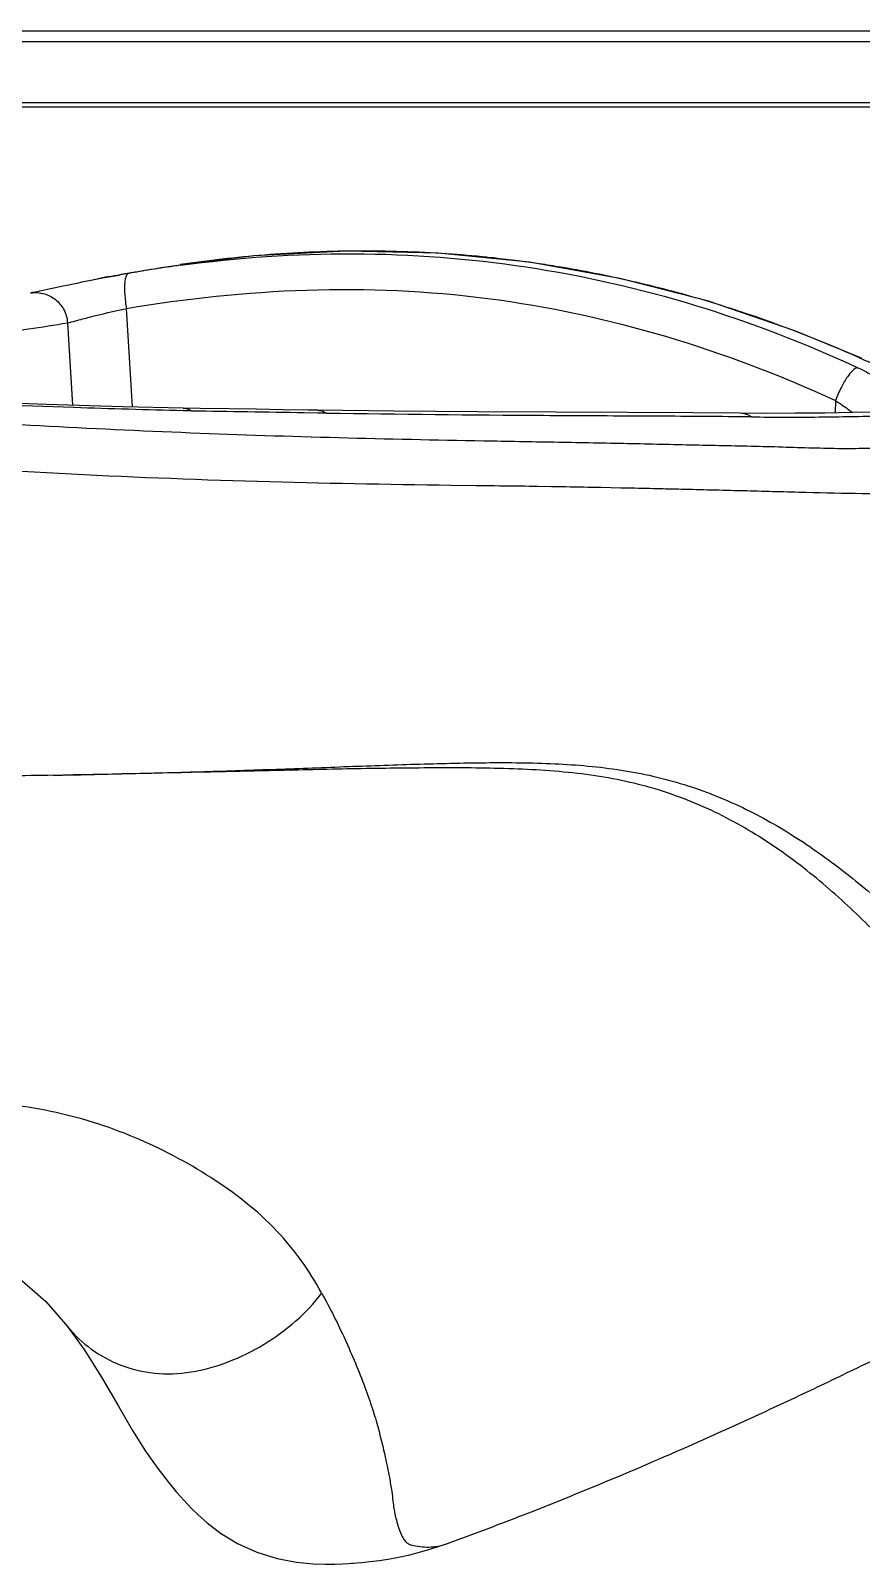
# Model space of a CAD drawing. Header units: millimetres. Extents: x -73584 to -37571, y -61249 to -50748.
# Drawn here: x -54441.82 to -54424.94, y -59255.7 to -59224.52 of the extents above; entities that cross this region are included whole.
import ezdxf

# ---------------------------------------------------------------- set-up
doc = ezdxf.new("R2010")
doc.units = ezdxf.units.MM
doc.header["$LTSCALE"] = 200
doc.layers.add('DIM', color=3, linetype='Continuous')
doc.layers.add('LAY0001_1', color=7, linetype='Continuous')

# ---------------------------------------------------------------- blocks, each defined once
blk = doc.blocks.new('12586')
at = {"color": 7, "linetype": 'Continuous'}
for p, q in [((-40059.275, -54898.156), (-40007.193, -54898.157)), ((-40040.679, -54898.375), (-40007.193, -54898.375)), ((-40007.193, -54899.626), (-40040.679, -54899.625)), ((-40040.679, -54899.705), (-40007.193, -54899.705))]:
    blk.add_line(p, q, dxfattribs=at)
at = {"layer": 'LAY0001_1', "color": 7, "linetype": 'Continuous'}
for p, q in [((-40026.151, -54902.913), (-40026.153, -54902.913)), ((-40027.495, -54903.143), (-40027.567, -54903.157)), ((-40027.564, -54903.156), (-40027.477, -54903.14)), ((-40027.431, -54903.131), (-40027.495, -54903.143)), ((-40027.477, -54903.14), (-40027.43, -54903.131)), ((-40027.431, -54903.131), (-40027.394, -54903.123)), ((-40027.12, -54905.805), (-40027.245, -54903.802)), ((-40028.442, -54904.095), (-40028.337, -54905.771)), ((-40012.313, -54904.811), (-40012.347, -54904.809)), ((-40012.836, -54905.676), (-40012.845, -54905.925)), ((-40012.836, -54905.676), (-40012.845, -54905.925)), ((-40025.919, -54905.886), (-40026.091, -54905.881)), ((-40025.919, -54905.886), (-40026.091, -54905.882)), ((-40023.36, -54905.931), (-40023.634, -54905.926)), ((-40023.181, -54905.934), (-40023.634, -54905.926)), ((-40023.181, -54905.934), (-40023.36, -54905.931)), ((-40014.547, -54906.008), (-40014.771, -54906.006)), ((-40020.644, -54907.394), (-40020.135, -54907.4)), ((-40019.059, -54907.415), (-40018.896, -54907.417)), ((-40019.056, -54907.414), (-40018.894, -54907.417)), ((-40018.894, -54907.417), (-40018.607, -54907.421)), ((-40018.607, -54907.421), (-40018.558, -54907.422)), ((-40018.607, -54907.421), (-40018.559, -54907.422)), ((-40017.598, -54907.439), (-40017.201, -54907.447)), ((-40014.742, -54907.505), (-40014.647, -54907.507)), ((-40014.742, -54907.506), (-40014.649, -54907.508)), ((-40029.468, -54923.478), (-40028.88, -54923.989)), ((-40028.88, -54923.989), (-40028.88, -54923.989)), ((-40028.88, -54923.989), (-40028.435, -54924.507)), ((-40028.448, -54924.49), (-40028.435, -54924.507)), ((-40020.907, -54928.976), (-40020.779, -54928.932))]:
    blk.add_line(p, q, dxfattribs=at)
for points in [[(-40012.313, -54904.811), (-40013.661, -54904.255), (-40015.419, -54903.657), (-40017.22, -54903.192), (-40019.053, -54902.865), (-40020.908, -54902.68), (-40022.776, -54902.639), (-40024.647, -54902.736), (-40026.151, -54902.913)], [(-40027.81, -54903.204), (-40027.926, -54903.227), (-40028.039, -54903.249), (-40028.148, -54903.272), (-40028.253, -54903.293), (-40028.353, -54903.314), (-40028.448, -54903.334), (-40028.538, -54903.353), (-40028.623, -54903.372), (-40028.844, -54903.419)], [(-40027.477, -54903.14), (-40027.569, -54903.157), (-40027.691, -54903.18), (-40027.81, -54903.204)], [(-40027.754, -54903.187), (-40027.754, -54903.188), (-40027.754, -54903.189), (-40027.755, -54903.19), (-40027.753, -54903.191), (-40027.755, -54903.193)], [(-40027.754, -54903.184), (-40027.754, -54903.185), (-40027.754, -54903.185), (-40027.754, -54903.186), (-40027.754, -54903.186), (-40027.754, -54903.187)], [(-40029.173, -54903.487), (-40029.183, -54903.488), (-40029.188, -54903.489)], [(-40028.844, -54903.419), (-40028.906, -54903.432), (-40028.962, -54903.444), (-40029.012, -54903.454), (-40029.056, -54903.463), (-40029.093, -54903.471), (-40029.125, -54903.477), (-40029.15, -54903.482), (-40029.169, -54903.486), (-40029.173, -54903.487)], [(-40026.09, -54905.829), (-40027.317, -54905.801), (-40028.871, -54905.755), (-40030.461, -54905.696), (-40032.086, -54905.623), (-40033.745, -54905.535)], [(-40023.357, -54905.874), (-40023.553, -54905.87), (-40024.063, -54905.861), (-40024.598, -54905.852), (-40025.158, -54905.843), (-40025.744, -54905.834), (-40026.09, -54905.829)], [(-40014.776, -54905.933), (-40015.737, -54905.924), (-40017.066, -54905.918), (-40018.524, -54905.912), (-40020.106, -54905.903), (-40021.809, -54905.89), (-40023.359, -54905.874)], [(-40011.709, -54905.905), (-40011.98, -54905.909), (-40012.493, -54905.919), (-40013.053, -54905.929), (-40013.655, -54905.935), (-40014.299, -54905.937), (-40014.777, -54905.933)], [(-40028.448, -54924.49), (-40028.092, -54924.985), (-40027.729, -54925.566), (-40027.408, -54926.122), (-40027.122, -54926.613), (-40026.856, -54927.036), (-40026.609, -54927.389), (-40026.399, -54927.66), (-40026.23, -54927.859), (-40026.14, -54927.962), (-40026.078, -54928.031), (-40026.006, -54928.109), (-40025.916, -54928.205), (-40025.787, -54928.332), (-40025.604, -54928.495), (-40025.33, -54928.705), (-40024.99, -54928.913), (-40024.593, -54929.091), (-40024.178, -54929.219), (-40023.791, -54929.293), (-40023.452, -54929.327), (-40023.203, -54929.335), (-40023.011, -54929.333), (-40022.851, -54929.326), (-40022.733, -54929.318), (-40022.674, -54929.313), (-40022.629, -54929.309), (-40022.56, -54929.304), (-40022.459, -54929.296), (-40022.296, -54929.28), (-40022.102, -54929.255), (-40021.894, -54929.223), (-40021.682, -54929.182), (-40021.486, -54929.139), (-40021.288, -54929.089), (-40021.079, -54929.03), (-40020.909, -54928.976)]]:
    blk.add_lwpolyline(points, dxfattribs=at)
for centre, radius, start, end in [((-40022.489, -54929.904), 27.225, 97.7263, 99.9665), ((-40022.295, -54929.283), 26.651, 94.6136, 98.3234), ((-40022.37, -54928.406), 25.771, 92.5918, 94.6042), ((-40022.399, -54927.754), 25.118, 90.3892, 92.5925), ((-40022.404, -54927.237), 24.6, 88.2201, 90.3858), ((-40022.398, -54927.031), 24.394, 86.0981, 88.2197), ((-40022.384, -54926.828), 24.191, 84.1441, 86.0978), ((-40022.36, -54926.598), 23.959, 81.7075, 84.1447), ((-40022.347, -54926.497), 23.858, 80.6523, 81.7046), ((-40020.154, -54934.196), 31.929, 103.7713, 104.0635), ((-40027.515, -54904.167), 1.011, 91.908, 95.0503), ((-40023.075, -54926.725), 23.992, 99.9008, 100.4586), ((-40023.49, -54923.03), 20.285, 100.8582, 101.0968), ((-40023.168, -54924.707), 21.993, 100.4013, 100.8586), ((-40022.397, -54926.787), 24.152, 77.075, 80.647), ((-40022.454, -54927.043), 24.414, 76.086, 77.0795), ((-40022.51, -54927.265), 24.644, 72.6281, 76.0822), ((-40024.255, -54903.306), 3.031, 186.8757, 189.4228), ((-40022.587, -54927.513), 24.903, 71.736, 72.6307), ((-40022.916, -54928.462), 25.907, 65.9245, 71.7031), ((-39969.461, -54807.296), 106.527, 246.26018, 246.46309), ((-40041.666, -55966.054), 1060.282, 89.025559, 89.148746)]:
    blk.add_arc(centre, radius, start, end, dxfattribs=at)
for points, knots in [([(-40027.139, -54903.075), (-40027.067, -54903.062), (-40026.739, -54903.003), (-40026.41, -54902.951), (-40026.153, -54902.913)], [0, 0, 0, 0, 0.218848, 1, 1, 1, 1]), ([(-40026.149, -54902.926), (-40024.985, -54902.768), (-40022.633, -54902.606), (-40019.107, -54902.872), (-40015.655, -54903.661), (-40013.452, -54904.512), (-40012.383, -54905.007)], [0, 0, 0, 0, 0.24977, 0.499465, 0.749462, 1, 1, 1, 1]), ([(-40027.604, -54903.16), (-40027.617, -54903.161), (-40027.668, -54903.166), (-40027.718, -54903.175), (-40027.754, -54903.184)], [0, 0, 0, 0, 0.255737, 1, 1, 1, 1]), ([(-40027.201, -54903.09), (-40027.226, -54903.095), (-40027.255, -54903.148), (-40027.272, -54903.223), (-40027.278, -54903.279), (-40027.28, -54903.31)], [0, 0, 0, 0, 0.322079, 0.614592, 1, 1, 1, 1]), ([(-40029.188, -54903.489), (-40029.097, -54903.474), (-40028.914, -54903.485), (-40028.675, -54903.61), (-40028.5, -54903.819), (-40028.448, -54904), (-40028.442, -54904.095)], [0, 0, 0, 0, 0.258223, 0.493174, 0.734383, 1, 1, 1, 1]), ([(-40027.28, -54903.31), (-40027.281, -54903.337), (-40027.284, -54903.457), (-40027.275, -54903.577), (-40027.264, -54903.669)], [0, 0, 0, 0, 0.225562, 1, 1, 1, 1]), ([(-40027.245, -54903.802), (-40026.034, -54903.601), (-40023.584, -54903.336), (-40019.885, -54903.496), (-40016.264, -54904.281), (-40013.954, -54905.159), (-40012.836, -54905.676)], [0, 0, 0, 0, 0.249776, 0.49947, 0.749444, 1, 1, 1, 1]), ([(-40028.441, -54904.095), (-40028.387, -54904.083), (-40028.238, -54904.043), (-40027.84, -54903.94), (-40027.495, -54903.856), (-40027.245, -54903.802)], [0, 0, 0, 0, 0.135229, 0.376779, 1, 1, 1, 1]), ([(-40032.601, -54904.645), (-40031.741, -54904.548), (-40030.353, -54904.381), (-40028.967, -54904.184), (-40028.442, -54904.095)], [0, 0, 0, 0, 0.618773, 1, 1, 1, 1]), ([(-40012.383, -54905.007), (-40012.422, -54905.012), (-40012.504, -54905.072), (-40012.613, -54905.208), (-40012.732, -54905.415), (-40012.803, -54905.582), (-40012.836, -54905.676)], [0, 0, 0, 0, 0.140672, 0.34269, 0.639312, 1, 1, 1, 1]), ([(-40012.383, -54905.007), (-40012.274, -54905.06), (-40012.067, -54905.165), (-40011.786, -54905.33), (-40011.553, -54905.489), (-40011.379, -54905.637), (-40011.271, -54905.76), (-40011.23, -54905.869), (-40011.262, -54905.931), (-40011.308, -54905.959), (-40011.373, -54905.976), (-40011.422, -54905.979), (-40011.45, -54905.979)], [0, 0, 0, 0, 0.211578, 0.403697, 0.569122, 0.702125, 0.798363, 0.859398, 0.884496, 0.913665, 0.951469, 1, 1, 1, 1]), ([(-40026.091, -54905.882), (-40026.831, -54905.865), (-40029.817, -54905.781), (-40032.802, -54905.634), (-40035.043, -54905.483)], [0, 0, 0, 0, 0.24801, 1, 1, 1, 1]), ([(-40012.836, -54905.676), (-40012.806, -54905.697), (-40012.689, -54905.776), (-40012.573, -54905.855), (-40012.49, -54905.919)], [0, 0, 0, 0, 0.260533, 1, 1, 1, 1]), ([(-40012.081, -54906.647), (-40012.269, -54906.653), (-40012.651, -54906.658), (-40013.237, -54906.646), (-40013.846, -54906.626), (-40014.476, -54906.608), (-40015.124, -54906.596), (-40016.016, -54906.576), (-40017.161, -54906.55), (-40018.561, -54906.524), (-40020.487, -54906.492), (-40022.949, -54906.44), (-40025.956, -54906.342), (-40029.012, -54906.198), (-40032.096, -54906.005), (-40034.158, -54905.845), (-40035.19, -54905.759)], [0, 0, 0, 0, 0.024281, 0.04962, 0.075987, 0.103282, 0.131333, 0.160044, 0.219088, 0.279777, 0.341704, 0.468828, 0.599266, 0.731824, 0.865591, 1, 1, 1, 1]), ([(-40026.09, -54905.829), (-40026.075, -54905.829), (-40026.014, -54905.835), (-40025.956, -54905.86), (-40025.919, -54905.886)], [0, 0, 0, 0, 0.244699, 1, 1, 1, 1]), ([(-40023.357, -54905.874), (-40023.342, -54905.874), (-40023.279, -54905.88), (-40023.22, -54905.907), (-40023.181, -54905.934)], [0, 0, 0, 0, 0.244668, 1, 1, 1, 1]), ([(-40014.771, -54906.006), (-40015.415, -54905.999), (-40016.749, -54905.993), (-40019.551, -54905.979), (-40021.708, -54905.959), (-40023.176, -54905.937)], [0, 0, 0, 0, 0.229885, 0.476011, 1, 1, 1, 1]), ([(-40014.547, -54906.008), (-40014.564, -54905.996), (-40014.634, -54905.955), (-40014.716, -54905.934), (-40014.776, -54905.933)], [0, 0, 0, 0, 0.261478, 1, 1, 1, 1]), ([(-40014.547, -54906.008), (-40014.089, -54906.013), (-40013.2, -54906.015), (-40012.312, -54905.996), (-40011.881, -54905.988)], [0, 0, 0, 0, 0.514581, 1, 1, 1, 1]), ([(-40036.781, -54906.586), (-40035.417, -54906.699), (-40032.696, -54906.917), (-40028.628, -54907.168), (-40024.612, -54907.331), (-40021.955, -54907.377), (-40020.644, -54907.394)], [0, 0, 0, 0, 0.254026, 0.506775, 0.756517, 1, 1, 1, 1]), ([(-40020.135, -54907.4), (-40020.045, -54907.401), (-40019.685, -54907.406), (-40019.326, -54907.41), (-40019.056, -54907.414)], [0, 0, 0, 0, 0.251203, 1, 1, 1, 1]), ([(-40018.558, -54907.422), (-40018.478, -54907.423), (-40018.158, -54907.428), (-40017.838, -54907.434), (-40017.598, -54907.439)], [0, 0, 0, 0, 0.251308, 1, 1, 1, 1]), ([(-40017.201, -54907.447), (-40017.134, -54907.448), (-40016.864, -54907.454), (-40016.595, -54907.46), (-40016.393, -54907.465)], [0, 0, 0, 0, 0.251443, 1, 1, 1, 1]), ([(-40016.393, -54907.465), (-40016.254, -54907.468), (-40015.703, -54907.481), (-40015.153, -54907.494), (-40014.742, -54907.505)], [0, 0, 0, 0, 0.253907, 1, 1, 1, 1]), ([(-40014.647, -54907.507), (-40014.243, -54907.518), (-40013.458, -54907.539), (-40012.321, -54907.57), (-40011.265, -54907.554), (-40010.306, -54907.5), (-40009.448, -54907.441), (-40008.689, -54907.43), (-40008.031, -54907.447), (-40007.624, -54907.46), (-40007.438, -54907.471)], [0, 0, 0, 0, 0.168154, 0.326489, 0.473272, 0.60691, 0.726101, 0.830979, 0.922258, 1, 1, 1, 1]), ([(-40028.727, -54913.295), (-40028.232, -54913.282), (-40027.244, -54913.262), (-40025.764, -54913.222), (-40024.292, -54913.175), (-40022.829, -54913.118), (-40021.38, -54913.066), (-40019.952, -54913.03), (-40018.555, -54913.041), (-40017.202, -54913.156), (-40015.913, -54913.448), (-40014.715, -54913.923), (-40013.613, -54914.55), (-40012.601, -54915.283), (-40011.666, -54916.076), (-40010.555, -54917.145), (-40009.408, -54918.444), (-40008.505, -54919.723), (-40007.989, -54920.591), (-40007.681, -54921.144), (-40007.441, -54921.585), (-40007.249, -54921.892), (-40007.154, -54922.014), (-40007.109, -54922.058), (-40007.092, -54922.077), (-40007.086, -54922.086), (-40007.085, -54922.088)], [0, 0, 0, 0, 0.058343, 0.11646, 0.174344, 0.231921, 0.288969, 0.34519, 0.40017, 0.453452, 0.504944, 0.555181, 0.604784, 0.65392, 0.702211, 0.749061, 0.83548, 0.905969, 0.933167, 0.954371, 0.980585, 0.992317, 0.996939, 0.998838, 0.9997, 1, 1, 1, 1]), ([(-40007.611, -54922.892), (-40007.614, -54922.892), (-40007.624, -54922.886), (-40007.645, -54922.867), (-40007.702, -54922.823), (-40007.816, -54922.67), (-40008.048, -54922.277), (-40008.327, -54921.702), (-40008.693, -54920.99), (-40009.296, -54919.915), (-40010.332, -54918.38), (-40011.638, -54916.849), (-40012.894, -54915.643), (-40013.951, -54914.798), (-40015.122, -54914.083), (-40016.194, -54913.646), (-40017.102, -54913.407), (-40018.059, -54913.24), (-40019.302, -54913.151), (-40020.823, -54913.139), (-40022.376, -54913.156), (-40023.949, -54913.191), (-40026.068, -54913.241), (-40027.662, -54913.275), (-40028.727, -54913.295)], [0, 0, 0, 0, 0.000385, 0.001285, 0.003396, 0.008862, 0.023545, 0.05718, 0.084045, 0.117763, 0.202365, 0.301661, 0.35405, 0.407201, 0.46075, 0.515085, 0.542859, 0.571159, 0.629361, 0.689301, 0.75039, 0.812239, 0.874534, 1, 1, 1, 1]), ([(-40028.727, -54913.294), (-40029.033, -54913.3), (-40029.647, -54913.306), (-40030.567, -54913.322), (-40031.49, -54913.325), (-40032.105, -54913.302), (-40032.413, -54913.299)], [0, 0, 0, 0, 0.249317, 0.499157, 0.74936, 1, 1, 1, 1]), ([(-40023.28, -54923.819), (-40023.524, -54923.363), (-40024.169, -54922.46), (-40025.278, -54921.604), (-40026.281, -54921.02), (-40027.078, -54920.643), (-40027.912, -54920.336), (-40029.092, -54920.03), (-40030.336, -54919.91), (-40031.603, -54919.907), (-40032.902, -54919.953), (-40034.538, -54920.074), (-40037.174, -54920.35), (-40039.821, -54920.685), (-40042.479, -54921.033), (-40045.151, -54921.37), (-40048.503, -54921.75), (-40051.19, -54922.019), (-40052.536, -54922.147)], [0, 0, 0, 0, 0.050547, 0.106754, 0.135401, 0.163955, 0.192744, 0.222046, 0.282836, 0.314177, 0.345857, 0.409786, 0.47434, 0.604801, 0.670452, 0.736207, 0.867888, 1, 1, 1, 1]), ([(-40020.779, -54928.932), (-40020.779, -54928.932), (-40020.484, -54928.825), (-40020.043, -54928.661), (-40019.454, -54928.437), (-40018.345, -54928.005), (-40017.302, -54927.575), (-40016.29, -54927.137), (-40015.888, -54926.962), (-40015.369, -54926.732), (-40014.77, -54926.46), (-40014.172, -54926.185), (-40013.576, -54925.906), (-40012.982, -54925.624), (-40012.39, -54925.338), (-40011.8, -54925.049), (-40011.211, -54924.757), (-40010.624, -54924.461), (-40010.039, -54924.163), (-40009.455, -54923.862), (-40008.872, -54923.559), (-40008.387, -54923.304), (-40008, -54923.099), (-40007.774, -54922.979), (-40007.644, -54922.909), (-40007.611, -54922.892)], [0, 0, 0, 0, 0.000025, 0.066221, 0.099323, 0.132425, 0.31602, 0.335019, 0.361642, 0.407164, 0.452593, 0.497934, 0.543194, 0.588376, 0.633486, 0.678528, 0.723506, 0.768427, 0.813295, 0.858116, 0.902897, 0.94764, 0.97, 0.992352, 1, 1, 1, 1]), ([(-40028.435, -54924.507), (-40028.298, -54924.677), (-40027.968, -54924.986), (-40027.363, -54925.314), (-40026.665, -54925.484), (-40025.912, -54925.451), (-40025.157, -54925.238), (-40024.438, -54924.882), (-40023.794, -54924.412), (-40023.431, -54924.029), (-40023.277, -54923.824)], [0, 0, 0, 0, 0.110418, 0.224766, 0.343416, 0.468264, 0.600187, 0.736087, 0.871056, 1, 1, 1, 1]), ([(-40023.277, -54923.824), (-40023.104, -54924.13), (-40022.792, -54924.76), (-40022.462, -54925.551), (-40022.249, -54926.154), (-40022.108, -54926.627), (-40022.03, -54926.957), (-40021.986, -54927.158)], [0, 0, 0, 0, 0.294047, 0.586794, 0.716595, 0.828208, 1, 1, 1, 1]), ([(-40021.986, -54927.158), (-40021.957, -54927.295), (-40021.908, -54927.526), (-40021.856, -54927.824), (-40021.831, -54928.036), (-40021.808, -54928.23), (-40021.767, -54928.416), (-40021.713, -54928.596), (-40021.66, -54928.732), (-40021.609, -54928.831), (-40021.552, -54928.896), (-40021.509, -54928.921), (-40021.489, -54928.93)], [0, 0, 0, 0, 0.223707, 0.376678, 0.483797, 0.564329, 0.689511, 0.78669, 0.863774, 0.922125, 0.964724, 1, 1, 1, 1]), ([(-40021.489, -54928.93), (-40021.436, -54928.952), (-40021.317, -54928.966), (-40021.144, -54928.988), (-40020.96, -54928.98), (-40020.841, -54928.95), (-40020.779, -54928.931)], [0, 0, 0, 0, 0.237755, 0.490536, 0.730379, 1, 1, 1, 1])]:
    blk.add_open_spline(points, degree=3, knots=knots, dxfattribs=at)
blk = doc.blocks.new('*U1115')
at = {"layer": 'DIM', "color": 0}
blk.add_blockref('12586', (40121.647, 54909.248), dxfattribs=at)
blk = doc.blocks.new('*U1116')
at = {"layer": 'DIM', "color": 0, "linetype": 'ByBlock', "lineweight": -2, "transparency": 16777216}
blk.add_blockref('*U1115', (0, 0), dxfattribs=at)

msp = doc.modelspace()

# ---------------------------------------------------------------- block references
at = {"layer": 'DIM', "color": 0}
msp.add_blockref('*U1116', (-54534.278, -59235.614), dxfattribs=at)

doc.saveas('drawing.dxf')
